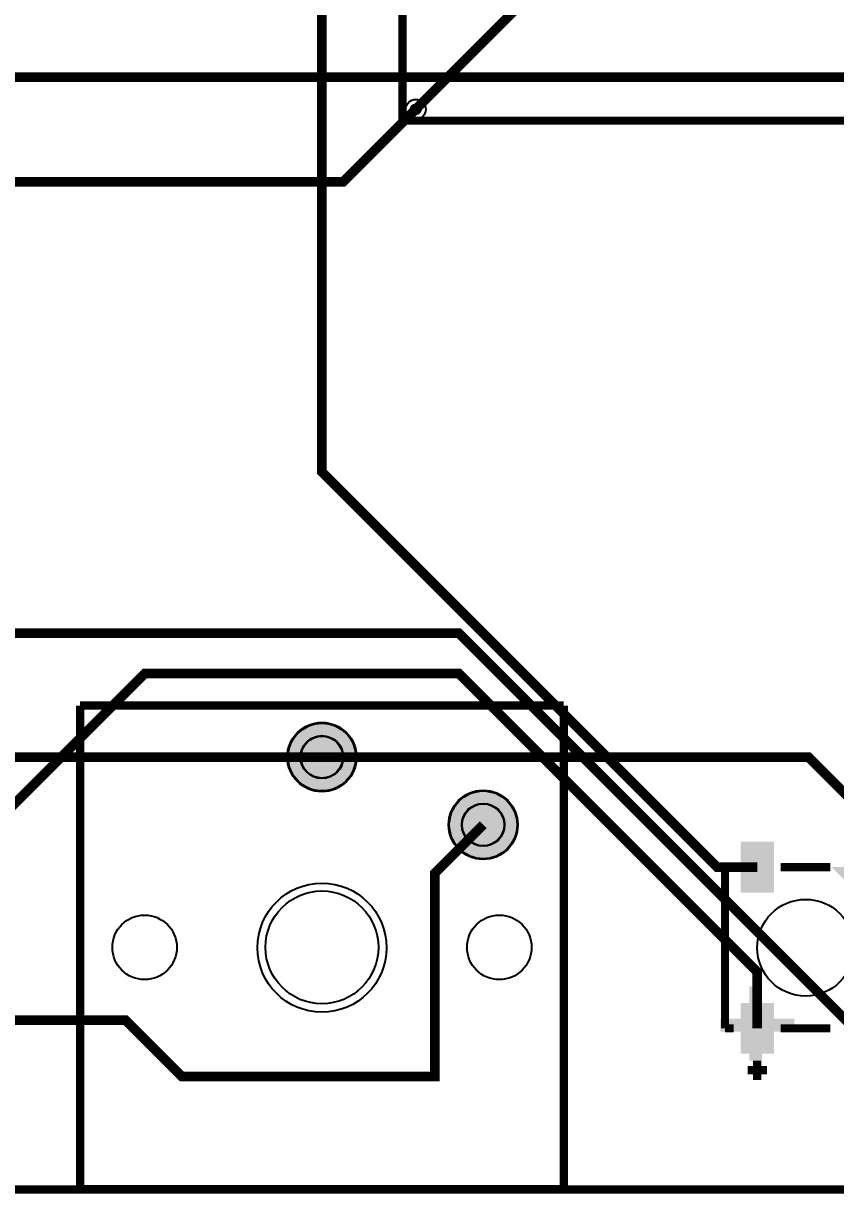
# Model space of a CAD drawing. Header units: millimetres. Extents: x -103 to 103, y -53 to 55.
# Drawn here: x -23.26 to 1.93, y -52.63 to -16.33 of the extents above; entities that cross this region are included whole.
import ezdxf

# ---------------------------------------------------------------- set-up
doc = ezdxf.new("R2010")
doc.units = ezdxf.units.MM
for name, color, linetype, true_color in [('BoardOutLine', 7, 'Continuous', 0xff00ff), ('BottomLayer', 7, 'Continuous', 0x0000ff), ('BottomSolderMaskLayer', 7, 'Continuous', 0xaa00ff), ('Document', 7, 'Continuous', 0xffffff), ('Hole', 7, 'Continuous', 0x222222), ('Inner1', 7, 'Continuous', 0x999966), ('Inner2', 7, 'Continuous', 0x008000), ('Multi-Layer', 7, 'Continuous', 0xc0c0c0), ('TopLayer', 7, 'Continuous', 0xff0000), ('TopPasteMaskLayer', 7, 'Continuous', 0x808080), ('TopSilkLayer', 7, 'Continuous', 0xffcc00), ('TopSolderMaskLayer', 7, 'Continuous', 0x800080)]:
    doc.layers.add(name, color=color, linetype=linetype, true_color=true_color)

msp = doc.modelspace()

# ---------------------------------------------------------------- hatches: boundary and pattern name
at = {"layer": 'BottomSolderMaskLayer'}
for points in [[(-15.075, -39.09, 1), (-12.925, -39.09, 1)], [(-10.075, -41.19, 1), (-7.925, -41.19, 1)]]:
    msp.add_hatch(color=256, dxfattribs=at).paths.add_polyline_path(points)
at = {"layer": 'Document'}
for points in [[(1.9, -42.5), (1.8, -42.5), (1.9, -42.6), (3.5, -44.2), (3.5, -42.5)], [(-0.75, -48.5), (-0.75, -46.2), (-0.45, -46.2), (-0.35, -46.2), (-0.35, -46.3), (-0.35, -48.5), (-0.75, -48.5)], [(-1.65, -47.2), (-1.65, -47.6), (0.65, -47.6), (0.65, -47.2)]]:
    msp.add_hatch(color=256, dxfattribs=at).paths.add_polyline_path(points)
at = {"layer": 'Multi-Layer'}
for points in [[(-15.05, -39.09, 1), (-12.95, -39.09, 1)], [(-10.05, -41.19, 1), (-7.95, -41.19, 1)]]:
    msp.add_hatch(color=256, dxfattribs=at).paths.add_polyline_path(points)
at = {"layer": 'TopLayer'}
for points in [[(-0.999, -43.251), (-0.999, -41.749), (-0.001, -41.749), (-0.001, -43.251)], [(-0.999, -48.249), (-0.999, -46.751), (-0.001, -46.751), (-0.001, -48.249)]]:
    msp.add_hatch(color=256, dxfattribs=at).paths.add_polyline_path(points)
at = {"layer": 'TopPasteMaskLayer'}
for points in [[(-0.999, -43.251), (-0.999, -41.749), (-0.001, -41.749), (-0.001, -43.251)], [(-0.999, -48.249), (-0.999, -46.751), (-0.001, -46.751), (-0.001, -48.249)]]:
    msp.add_hatch(color=256, dxfattribs=at).paths.add_polyline_path(points)
at = {"layer": 'TopSolderMaskLayer'}
for points in [[(-15.075, -39.09, 1), (-12.925, -39.09, 1)], [(-10.075, -41.19, 1), (-7.925, -41.19, 1)], [(-1.016, -43.289), (-1.016, -41.711), (0.016, -41.711), (0.016, -43.289)], [(-1.016, -48.287), (-1.016, -46.713), (0.016, -46.713), (0.016, -48.287)]]:
    msp.add_hatch(color=256, dxfattribs=at).paths.add_polyline_path(points)

# ---------------------------------------------------------------- linework, layer by layer
at = {"layer": 'BoardOutLine', "const_width": 0.254}
msp.add_lwpolyline([(-102.5, 52.5), (102.5, 52.5), (102.5, -52.5), (-102.5, -52.5), (-102.5, 52.5)], close=True, dxfattribs=at)
at = {"layer": 'BottomLayer', "const_width": 0.3}
for points in [[(-27.5, -40.5), (-26.09, -39.09), (-14, -39.09)], [(2.5, -40.5), (1.09, -39.09), (-14, -39.09)]]:
    msp.add_lwpolyline(points, dxfattribs=at)
at = {"layer": 'BottomSolderMaskLayer'}
for centre, radius in [((-14, -39.09), 1.075), ((-14, -39.09), 0.666), ((-9, -41.19), 1.075), ((-9, -41.19), 0.666)]:
    msp.add_circle(centre, radius, dxfattribs=at)
at = {"layer": 'Hole'}
msp.add_circle((-11.09, -19), 0.152, dxfattribs=at)
at = {"layer": 'Inner1', "const_width": 0.3}
for points in [[(-41.75, -14.501), (-41.999, -14.75), (-41.999, -18.001), (78.25, -18.001), (83.251, -13), (83.25, -3), (85, -1.19)], [(-11.09, -19), (-13.34, -21.25), (-51.25, -21.25), (-50.75, -21.75), (-50.75, -22.5)], [(-54.001, -23), (-52.751, -23), (-28.499, -47.249), (-20.089, -47.249), (-18.338, -49), (-10.5, -49), (-10.5, -42.69), (-9, -41.19)]]:
    msp.add_lwpolyline(points, dxfattribs=at)
at = {"layer": 'Inner2', "const_width": 0.3}
msp.add_lwpolyline([(-11.09, -18.999), (-6.84, -14.75), (-2.751, -14.75), (-1.25, -13.251), (-1.25, -9.251), (0, -8.001)], dxfattribs=at)
at = {"layer": 'Multi-Layer'}
for centre, radius in [((-11.09, -19), 0.31), ((-14, -39.09), 1.05), ((-14, -39.09), 0.65), ((-9, -41.19), 1.05), ((-9, -41.19), 0.65), ((-14, -45), 2), ((-14, -44.99), 1.75), ((-19.5, -44.99), 1), ((-8.5, -44.99), 1)]:
    msp.add_circle(centre, radius, dxfattribs=at)
at = {"layer": 'TopLayer', "const_width": 0.3}
for points in [[(-14, -14.5), (-14.001, -30.249), (-1.75, -42.499), (-0.5, -42.499)], [(2.499, -47.501), (-9.751, -35.25), (-24.001, -35.25), (-30.5, -41.75), (-30.5, -42.499)], [(-30.5, -47.501), (-19.5, -36.5), (-9.751, -36.5), (-0.5, -45.751), (-0.5, -47.501)]]:
    msp.add_lwpolyline(points, dxfattribs=at)
at = {"layer": 'TopSilkLayer', "const_width": 0.254}
for points in [[(-11.5, -19.35), (-11.5, -4.35)], [(-11.5, -19.35), (3.5, -19.35)], [(-21.5, -52.49), (-21.5, -37.49)], [(-21.5, -37.49), (-6.5, -37.49)], [(-6.5, -52.49), (-6.5, -37.49)], [(-1.5, -42.501), (-1.23, -42.501)], [(-1.5, -47.501), (-1.5, -42.501)], [(0.23, -42.501), (1.77, -42.501)], [(-1.5, -47.501), (-1.23, -47.501)], [(0.23, -47.501), (1.77, -47.501)], [(-0.5, -49.1), (-0.5, -48.5)], [(-0.8, -48.8), (-0.2, -48.8)], [(-21.5, -52.49), (-6.5, -52.49)]]:
    msp.add_lwpolyline(points, dxfattribs=at)
at = {"layer": 'TopSilkLayer'}
msp.add_circle((1, -45.001), 1.5, dxfattribs=at)
at = {"layer": 'TopSolderMaskLayer'}
for centre, radius in [((-14, -39.09), 1.075), ((-14, -39.09), 0.666), ((-9, -41.19), 1.075), ((-9, -41.19), 0.666)]:
    msp.add_circle(centre, radius, dxfattribs=at)

doc.saveas('drawing.dxf')
